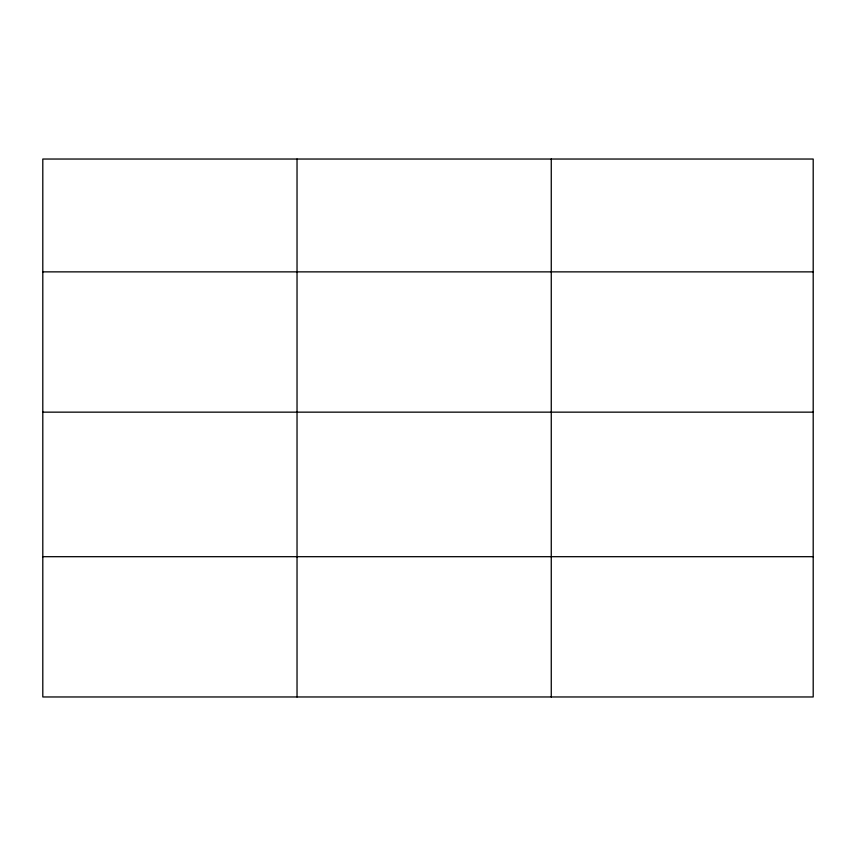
<?xml version="1.0" encoding="UTF-8"?>
<svg xmlns="http://www.w3.org/2000/svg" width="856" height="856" viewBox="0 0 856 856"><rect width="100%" height="100%" fill="white"/><g stroke="black" fill="none" stroke-linecap="round" stroke-linejoin="round"><path stroke-width="1.28" d="M813.2 412.153L813.2 159.034L42.8 159.034L42.8 696.966L813.2 696.966L813.2 412.153L42.8 412.153M42.8 271.866L813.2 271.866M42.8 556.689L813.2 556.689M551.264 159.034L551.264 696.966M297.032 159.034L297.032 696.966"/></g></svg>
